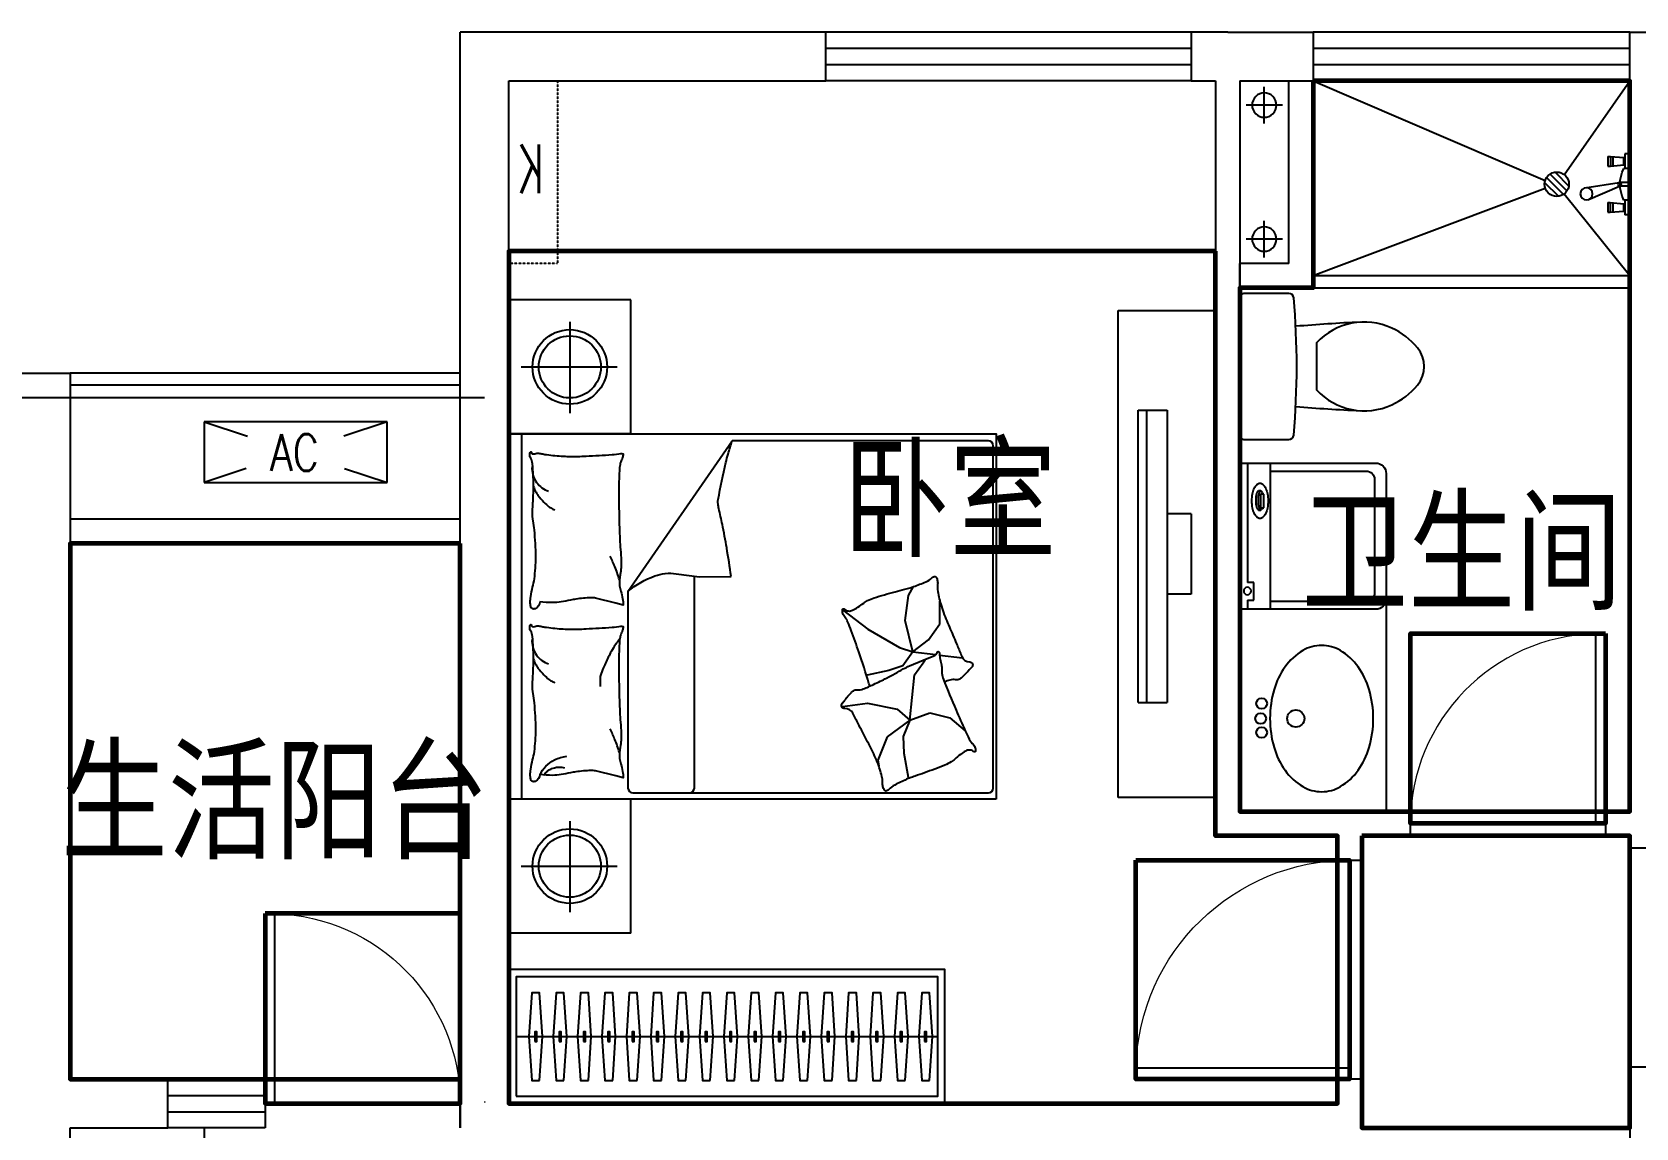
# Model space of a CAD drawing. Extents: x 4672755 to 4700405, y -995504 to -977404.
# Drawn here: x 4690049 to 4696630, y -981904 to -977404 of the extents above; entities that cross this region are included whole.
import ezdxf
from ezdxf.enums import TextEntityAlignment as Align

# ---------------------------------------------------------------- set-up
doc = ezdxf.new("R2010")
doc.units = 0
doc.header["$MEASUREMENT"] = 0
doc.linetypes.add('DASH', pattern=[0.35, 0.25, -0.1])
doc.layers.get('0').update_dxf_attribs({"linetype": 'CONTINUOUS'})
for name, color, linetype in [('BATH', 8, 'CONTINUOUS'), ('c厨卫示意', 6, 'CONTINUOUS'), ('Furniture(家具)', 8, 'CONTINUOUS'), ('j家具示意', 8, 'CONTINUOUS'), ('KTIAO', 124, 'CONTINUOUS'), ('WALL', 2, 'CONTINUOUS'), ('WINDOW', 4, 'CONTINUOUS'), ('WINDOW_TEXT', 7, 'CONTINUOUS'), ('家具', 8, 'CONTINUOUS'), ('家具示意', 8, 'CONTINUOUS'), ('建筑轮廓线', 2, 'CONTINUOUS'), ('空调示意', 40, 'CONTINUOUS')]:
    doc.layers.add(name, color=color, linetype=linetype)
for name, color, linetype, lineweight in [('GT_卧室', 1, 'CONTINUOUS', 60), ('GT_卫生间', 5, 'CONTINUOUS', 60), ('GT_过道', 30, 'CONTINUOUS', 60), ('GT_门', 245, 'CONTINUOUS', 60), ('GT_阳台', 6, 'CONTINUOUS', 60), ('文字标注', 121, 'CONTINUOUS', 0)]:
    doc.layers.add(name, color=color, linetype=linetype, lineweight=lineweight)
doc.styles.add('-黑体', font='simhei.ttf', dxfattribs={"width": 0.8})
doc.styles.add('DIM_FONT', font='SIMPLEX.shx', dxfattribs={"width": 0.8})
doc.styles.add('HZ', font='txt', dxfattribs={"bigfont": 'hztxt'})
doc.styles.add('SIMPLEX', font='SIMPLEX.SHX')

# ---------------------------------------------------------------- blocks, each defined once
blk = doc.blocks.new('A$C67BD35B0')
at = {"layer": '空调示意'}
for p, q in [((750, 250), (0, 250)), ((0, 250), (0, 0)), ((0, 250), (176.8, 191.1)), ((750, 250), (573.2, 191.1)), ((750, 0), (750, 250)), ((172.2, 57.4), (0, 0)), ((0, 0), (750, 0)), ((575.5, 58.2), (750, 0))]:
    blk.add_line(p, q, dxfattribs=at)
at = {"layer": '空调示意', "style": 'HZ', "width": 0.8}
blk.add_text('AC', height=150, dxfattribs=at).set_placement((269.8, 48.3))
at = {"layer": '空调示意', "style": 'DIM_FONT', "width": 0.6, "flags": 9}
for tag in ['XSIZE', 'YSIZE']:
    blk.add_attdef(tag, (0, 0), '', height=0.5, rotation=0, dxfattribs=at)
blk = doc.blocks.new('A$C04A21AEC')
at = {"layer": '家具示意'}
for p, q in [((500, 550), (0, 550)), ((0, 550), (0, 0)), ((500, 0), (500, 550)), ((250, 459.6), (250, 85.7)), ((50.4, 275), (444.8, 275)), ((500, 0), (0, 0))]:
    blk.add_line(p, q, dxfattribs=at)
for radius in [153, 127.5]:
    blk.add_circle((250, 275), radius, dxfattribs=at)
blk = doc.blocks.new('A$C249E5B17')
at = {"layer": 'j家具示意'}
for p, q in [((52.9, 0), (52.9, 1500)), ((489, 853.5), (916.4, 1471.6)), ((1968.3, 1471.6), (916.4, 1471.6)), ((1988.3, 45.8), (1988.3, 1451.6)), ((761.6, 45.8), (761.6, 915.3)), ((1640.8, 836.8), (1660.8, 872.8)), ((489, 853.5), (489, 45.8)), ((1626.9, 734), (1640.8, 836.8)), ((1769.2, 720.1), (1769.2, 813)), ((1368.9, 777.6), (1472.9, 698.4)), ((1658.5, 605.5), (1626.9, 734)), ((1472.9, 698.4), (1603.2, 623.3)), ((1721.8, 654.9), (1769.2, 720.1)), ((1603.2, 623.3), (1658.5, 605.5)), ((1658.5, 605.5), (1617.1, 548.2)), ((1658.5, 605.5), (1721.8, 654.9)), ((1658.5, 605.5), (1752.7, 593.7)), ((1559.8, 528.4), (1470.9, 508.6)), ((1617.1, 548.2), (1559.8, 528.4)), ((1664.4, 510), (1700.5, 559.9)), ((1700.5, 559.9), (1709.1, 572)), ((1767.4, 591.9), (1862, 580)), ((1645.5, 324.3), (1664.4, 510)), ((1368.8, 381), (1471.9, 394.8)), ((1471.9, 394.8), (1594, 369)), ((1594, 369), (1645.5, 324.3)), ((1645.5, 324.3), (1728, 355.2)), ((1728, 355.2), (1810.5, 334.6)), ((1810.5, 334.6), (1873.1, 281)), ((1645.5, 324.3), (1552.7, 255.4)), ((1645.5, 324.3), (1618, 257.2)), ((1552.7, 255.4), (1514.9, 160.8)), ((1618, 257.2), (1621.5, 188.4)), ((1514.9, 160.8), (1518.3, 136.8)), ((1621.5, 188.4), (1638.6, 90.3)), ((1638.6, 90.3), (1645.1, 87)), ((509, 25.8), (1968.3, 25.8))]:
    blk.add_line(p, q, dxfattribs=at)
blk.add_lwpolyline([(2000.5, 0), (0.5, 0), (0.5, 1500), (2000.5, 1500)], close=True, dxfattribs=at)
for points in [[(912.2, 914.1, 0.007867), (894.4, 1031.7, 0.009508), (876.4, 1128.5, 0.006616), (862, 1193.5, -0.023828), (858.7, 1211.7, -0.080713), (859.2, 1230.3, -0.009591), (891.1, 1382.9, -0.013133), (899.7, 1416.4, -0.007859), (916.4, 1471.6)], [(127.3, 810.2, -0.263368), (108.5, 782.3, -0.494818), (89.8, 791.4, -0.049225), (88, 809.1, -0.036831), (89.8, 832.8, -0.031893), (97.9, 870.7, 0.035782), (104.9, 904.6, 0.032941), (110.8, 994.3, 0.026564), (104.9, 1105.5, 0.017905), (99.5, 1143, -0.033397), (97.3, 1163.3, -0.03204), (98, 1200.3, 0.018442), (101, 1264.7, 0.010837), (100.3, 1329.4, 0.014624), (97.3, 1377.3, 0.111249), (90, 1399.9, -0.153708), (86, 1416.8, -0.076444), (87.7, 1424.2, -0.215512), (89.8, 1426.2, -0.585858), (92.8, 1423.5, 0.363489), (95.4, 1418.6, 0.191716), (106.9, 1418.6, -0.129675), (123.5, 1420.5, -0.01735), (140.3, 1417.5, 0.019326), (155.4, 1414.9, 0.018818), (223.8, 1408.3, 0.021828), (283.1, 1407.4, 0.006204), (316.9, 1408.8, 0.001963), (423.8, 1414.9, 0.028341), (459.9, 1419.2, -0.117014), (468.8, 1418.6, -0.36606), (469.8, 1417.2, -0.03973), (467, 1403.6, -0.048309), (461.5, 1389.9, 0.062981), (457.6, 1379.2, 0.04058), (454.2, 1355.8, 0.014345), (451.9, 1289.1, 0.005484), (452.7, 1163.6, 0.007153), (455.7, 1067.5, 0.008762), (458.4, 1024.9, -0.008153), (461.3, 979.2, -0.06251), (456.9, 922.1, 0.078669), (454.9, 876.5, 0.047825), (459.6, 854.1, -0.034494), (467, 823.4, -0.023571), (470, 798, -0.510228), (468.8, 797.1), (438.8, 804.6), (356.2, 825.2, 0.073041), (336.7, 827.2, 0.023305), (275.5, 821.5, 0.018299), (252.7, 817.4, -0.01097), (214.7, 810.1, -0.042281), (180.4, 807.2, -0.027201), (127, 810.1)], [(95.4, 1366.1, 0.088153), (98.9, 1331.5, 0.088153), (114.2, 1300.3, 0.077547), (135.8, 1278.7, 0.077547), (162.9, 1264.7)], [(101.1, 1284.1, 0.027842), (111.7, 1260.3, 0.048685), (119.8, 1247.8, 0.023666), (144.1, 1219.8, 0.031223), (164.8, 1200.8, 0.046801), (172.5, 1195.7, 0.023191), (189.2, 1187.7)], [(454.2, 900.6, 0.009729), (445.1, 927.9, 0.009729), (435.1, 954.8, 0.007971), (426, 976.6, 0.007971), (416.3, 998)], [(489, 853.5, -0.085272), (599.1, 916.8, -0.124044), (686.7, 926), (782.1, 912.4), (912.2, 914.1)], [(1480.9, 464, 0.025626), (1478.1, 475.6, 0.0108), (1436.5, 604.9, 0.00456), (1405.3, 692.4, 0.01125), (1391.5, 727.5, 0.069394), (1380.4, 746.3, -0.079756), (1371, 762.9, -0.106399), (1368.9, 777.6, -0.328642), (1372.3, 781.6, -0.299547), (1378.8, 779.2, 0.189917), (1387.6, 773.7, 0.033518), (1397.9, 772.5, 0.075627), (1402.5, 773, 0.053489), (1410.3, 776, 0.017838), (1432.3, 788.1, 0.038394), (1456.6, 805.3, -0.059529), (1472.7, 815.7, -0.035943), (1498.9, 826.3, -0.011245), (1585.2, 851.9, -0.006203), (1624.8, 862.2, 0.010783), (1647.5, 868.3, 0.019485), (1660.8, 872.8, 0.005062), (1711, 892.4, 0.101392), (1736.3, 909.1, -0.223768), (1749.7, 914, -0.25558), (1754.3, 910.9, -0.081563), (1759.4, 895.2, -0.071805), (1759.5, 878.1, 0.069985), (1759.6, 860.5, 0.03546), (1772.6, 801, 0.029432), (1797.3, 732, 0.001554), (1811.7, 698.6, -0.00152), (1826.3, 664.5, -0.004735), (1841, 629.3, 0.00382), (1859.1, 585.5, 0.296001), (1891.4, 563.6, -0.649774), (1900.4, 542.2, -0.02319), (1895.8, 537.7, 0.0288), (1892.1, 534, 0.005727), (1886.3, 527.4, -0.004358), (1878.7, 518.8, -0.027528), (1861.9, 501.8, -0.046214), (1850.4, 493.2, -0.194121), (1833.7, 490.4, 0.133719), (1809.7, 489.3, 0.005779), (1787.7, 481.8, 0.008882)], [(127.3, 101, -0.263368), (108.5, 73, -0.494818), (89.8, 82.2, -0.049225), (88, 99.9, -0.036831), (89.8, 123.5, -0.031893), (97.9, 161.5, 0.035782), (104.9, 195.4, 0.032941), (110.8, 285.1, 0.026564), (104.9, 396.3, 0.017905), (99.5, 433.8, -0.033397), (97.3, 454, -0.03204), (98, 491.1, 0.018442), (101, 555.4, 0.010837), (100.3, 620.2, 0.014624), (97.3, 668.1, 0.111249), (90, 690.6, -0.153708), (86, 707.5, -0.076444), (87.7, 715, -0.215512), (89.8, 716.9, -0.585858), (92.8, 714.3, 0.363489), (95.4, 709.4, 0.191716), (106.9, 709.4, -0.129675), (123.5, 711.3, -0.01735), (140.3, 708.3, 0.019326), (155.4, 705.7, 0.018818), (223.8, 699, 0.021828), (283.1, 698.1, 0.006204), (316.9, 699.5, 0.001963), (423.8, 705.7, 0.028341), (459.9, 709.9, -0.117014), (468.8, 709.4, -0.36606), (469.8, 708, -0.03973), (467, 694.4, -0.048309), (461.5, 680.6, 0.062981), (457.6, 670, 0.04058), (454.2, 646.6, 0.014345), (451.9, 579.8, 0.005484), (452.7, 454.4, 0.007153), (455.7, 358.2, 0.008762), (458.4, 315.7, -0.008153), (461.3, 270, -0.06251), (456.9, 212.9, 0.078669), (454.9, 167.3, 0.047825), (459.6, 144.9, -0.034494), (467, 114.1, -0.023571), (470, 88.8, -0.510228), (468.8, 87.8), (438.8, 95.3), (356.2, 116, 0.073041), (336.7, 118, 0.023305), (275.5, 112.2, 0.018299), (252.7, 108.2, -0.01097), (214.7, 100.8, -0.042281), (180.4, 97.9, -0.027201), (127, 100.8)], [(455.7, 660.6, 0.016108), (429.5, 621.7, 0.024599), (414.4, 594.9, 0.009477), (391.1, 545.8, 0.015937), (378.8, 516, 0.072521), (375.2, 499.6, 0.033339), (375, 463.4)], [(95.4, 656.8, 0.088153), (98.9, 622.3, 0.088153), (114.2, 591.1, 0.077547), (135.8, 569.5, 0.077547), (162.9, 555.4)], [(101.1, 574.8, 0.027842), (111.7, 551.1, 0.048685), (119.8, 538.5, 0.023666), (144.1, 510.6, 0.031223), (164.8, 491.6, 0.046801), (172.5, 486.5, 0.023191), (189.2, 478.4)], [(454.2, 191.4, 0.009729), (445.1, 218.7, 0.009729), (435.1, 245.6, 0.007971), (426, 267.3, 0.007971), (416.3, 288.8)], [(127.3, 100.8, -0.077379), (152.6, 135.6, -0.077379), (187.3, 161.1, -0.047525), (212, 171, -0.047525), (238, 176.1)], [(143.3, 99.3, -0.05369), (156.3, 113.5, -0.070312), (168.6, 121.6, -0.015448), (177.1, 125.4, -0.013244), (187.3, 129.1, -0.082127), (205.4, 132.1, -0.064164), (228.6, 129.1)]]:
    blk.add_lwpolyline(points, format="xyb", dxfattribs=at)
blk.add_lwpolyline([(1583.7, 58.1, 0.101392), (1559.7, 39.5, -0.223768), (1546.7, 33.6, -0.25558), (1541.9, 36.4, -0.081563), (1535.6, 51.6, -0.071805), (1534.2, 68.7, 0.069985), (1532.7, 86.2, 0.03546), (1515.3, 144.5, 0.029432), (1485.3, 211.5, 0.001554), (1468.4, 243.6, -0.00152), (1451.2, 276.5, -0.004735), (1433.9, 310.5, 0.00382), (1412.5, 352.7, 0.296001), (1378.6, 372.1, -0.649774), (1368, 392.8, -0.02319), (1372.2, 397.6, 0.0288), (1375.6, 401.6, 0.005727), (1380.9, 408.6, -0.004358), (1387.8, 417.8, -0.027528), (1403.3, 436, -0.046214), (1414, 445.5, -0.194121), (1430.5, 449.5, 0.133719), (1454.3, 452.5, 0.011505), (1496.7, 471.2, 0.008882), (1550.5, 497.5, 0.012426), (1618.9, 534.6, -0.033612), (1644.7, 547.3), (1701, 570.3), (1744.5, 588.1, 0.224341), (1757.8, 602.6, -0.722772), (1766.6, 602.8, -0.103513), (1767.1, 599, 0.053465), (1767.4, 591.8, 0.030109), (1772, 568.7, -0.031436), (1776.4, 546.6, -0.05324), (1776.9, 531.5, 0.05518), (1777.3, 516.9, 0.056271), (1783.9, 491.6, 0.0108), (1835.3, 365.9, 0.00456), (1873.1, 281, 0.01125), (1889.5, 247.1, 0.069394), (1902.1, 229.2, -0.079756), (1912.7, 213.3, -0.106399), (1915.9, 198.9, -0.328642), (1912.9, 194.6, -0.299547), (1906.2, 196.5, 0.189917), (1897, 201.3, 0.033518), (1886.7, 201.7, 0.075627), (1882.1, 200.8, 0.053489), (1874.5, 197.3, 0.017838), (1853.5, 183.5, 0.038394), (1830.7, 164.5, -0.059529), (1815.4, 152.9, -0.035943), (1790.1, 140.3, -0.011245), (1705.9, 108.1, -0.006203), (1667.3, 94.9, 0.010783), (1645.1, 87, 0.019485), (1632.2, 81.6, 0.005062)], format="xyb", close=True, dxfattribs=at)
for centre, start, end in [((1968.3, 1451.6), 0, 90), ((509, 45.8), 180, 270), ((741.6, 45.8), 270, 0), ((1968.3, 45.8), 270, 0)]:
    blk.add_arc(centre, 20, start, end, dxfattribs=at)
at = {"layer": 'j家具示意', "style": 'DIM_FONT', "width": 0.8, "flags": 9}
for tag in ['XSIZE', 'YSIZE']:
    blk.add_attdef(tag, (0.5, 0), '', height=0.5, rotation=90, dxfattribs=at)
blk = doc.blocks.new('A$C42A94E56')
at = {"layer": 'KTIAO', "linetype": 'DASH', "ltscale": 0.5}
for p, q in [((749.7, 199.9), (0, 199.9)), ((0, 199.9), (0, 0)), ((749.7, 0), (749.7, 199.9)), ((0, 0), (749.7, 0))]:
    blk.add_line(p, q, dxfattribs=at)
at = {"layer": 'KTIAO', "linetype": 'DASH', "ltscale": 0.5, "style": 'HZ', "width": 0.6}
blk.add_text('K', height=200, rotation=90, dxfattribs=at).set_placement((461.4, 57.2))
blk = doc.blocks.new('A$C322E7435')
at = {"layer": 'BATH'}
for p, q in [((0, 0), (0, 600.5)), ((556.7, 600.5), (0, 600.5)), ((31.2, 563.4), (31.2, 600.5)), ((125.9, 600.5), (125.9, 0)), ((30.5, 563.4), (57.1, 563.4)), ((57.1, 563.4), (57.1, 491.1)), ((125.5, 567.6), (517.7, 567.6)), ((552.5, 67.6), (552.5, 532.8)), ((600.2, 43.5), (600.2, 556.9)), ((57.1, 491.1), (30.5, 491.1)), ((31.2, 0), (31.2, 491.1)), ((75.6, 193.2), (85.8, 193.1)), ((83.8, 127.8), (83.8, 184.1)), ((83.8, 184.1), (98.3, 184.1)), ((98.3, 184.1), (98.3, 127.8)), ((76.6, 113.3), (85.8, 113.3)), ((98.3, 127.8), (83.8, 127.8)), ((0, 0), (556.7, 0)), ((125.5, 32.8), (517.7, 32.8))]:
    blk.add_line(p, q, dxfattribs=at)
blk.add_circle((30.5, 525.3), 15.2, dxfattribs=at)
for centre, radius, start, end in [((556.7, 556.9), 43.5, 0, 90), ((517.7, 532.8), 34.8, 0, 90), ((144.3, 167), 94.4, 155.26547, 169.19672), ((105.9, 184.7), 52.1, 131.95989, 155.26547), ((82.2, 211.2), 16.6, 90, 131.95989), ((82.2, 211.2), 16.6, 48.04011, 90), ((58.4, 184.7), 52.1, 24.73453, 48.04011), ((20, 167), 94.4, 10.80328, 24.73453), ((205.5, 155.4), 156.7, 169.19672, 180), ((205.5, 155.4), 156.7, 180, 190.80328), ((220.8, 153.2), 154.4, 173.90173, 180), ((220.8, 153.2), 154.4, 180, 186.09827), ((148.9, 160.9), 82.1, 165.53687, 173.90173), ((148.9, 145.5), 82.1, 186.09827, 194.46313), ((104.1, 172.4), 36, 148.08944, 165.53687), ((76.6, 189.6), 3.51, 90, 148.08944), ((229.9, 153.2), 154.4, 173.90173, 180), ((229.9, 153.2), 154.4, 180, 186.09827), ((158, 160.9), 82.1, 165.53687, 173.90173), ((158, 145.5), 82.1, 186.09827, 194.46313), ((76.6, 189.6), 3.51, 72.05456, 90), ((113.3, 172.4), 36, 148.08944, 165.53687), ((85.8, 189.6), 3.51, 90, 148.08944), ((85.8, 189.6), 3.51, 31.91056, 90), ((58.2, 172.4), 36, 18.91551, 31.91056), ((-41.1, 155.4), 156.7, 0, 10.80328), ((-41.1, 155.4), 156.7, 349.19672, 0), ((144.3, 143.7), 94.4, 190.80328, 204.73453), ((105.9, 126), 52.1, 204.73453, 228.04011), ((104.1, 134), 36, 194.46313, 211.91056), ((82.2, 99.6), 16.6, 228.04011, 270), ((76.6, 116.8), 3.51, 211.91056, 270), ((113.3, 134), 36, 194.46313, 211.91056), ((82.2, 99.6), 16.6, 270, 311.95989), ((85.8, 116.8), 3.51, 211.91056, 270), ((85.8, 116.8), 3.51, 270, 328.08944), ((58.2, 134), 36, 328.08944, 345.53687), ((13.5, 145.5), 82.1, 345.53687, 347.53895), ((58.4, 126), 52.1, 311.95989, 335.26547), ((20, 143.7), 94.4, 335.26547, 349.19672), ((517.7, 67.6), 34.8, 270, 0), ((556.7, 43.5), 43.5, 270, 0)]:
    blk.add_arc(centre, radius, start, end, dxfattribs=at)
blk = doc.blocks.new('_E12QMA')
for centre, radius in [((-57.4, -41.7), 22.1), ((0, -37.5), 22.1), ((61.8, -41.7), 22.1), ((0, -181.7), 35.3)]:
    blk.add_circle(centre, radius)
for centre, radius, start, end in [((-30.5, -395.5), 315.5, 106.29491, 125.21186), ((0, -499.9), 424.2, 90, 106.29491), ((0, -499.9), 424.2, 73.70509, 90), ((30.5, -395.5), 315.5, 54.78814, 73.70509), ((-77.1, -329.5), 234.6, 125.21186, 149.59017), ((77.1, -329.5), 234.6, 30.40983, 54.78814), ((-148.3, -287.7), 152.1, 149.59017, 180), ((148.3, -287.7), 152.1, 360, 390.40983), ((-148.3, -287.7), 152.1, 180, 210.40983), ((148.3, -287.7), 152.1, 329.59017, 360), ((-77.1, -245.9), 234.6, 210.40983, 234.78814), ((77.1, -245.9), 234.6, 305.21186, 329.59017), ((-30.5, -179.8), 315.5, 234.78814, 253.70509), ((30.5, -179.8), 315.5, 286.29491, 305.21186), ((0, -75.5), 424.2, 253.70509, 270), ((0, -75.5), 424.2, 270, 286.29491)]:
    blk.add_arc(centre, radius, start, end)
at = {"style": 'DIM_FONT', "width": 0.8, "flags": 9}
for tag in ['YSIZE', 'XSIZE']:
    blk.add_attdef(tag, (0, 0), '', height=0.5, dxfattribs=at)
blk = doc.blocks.new('TP6')
blk.add_lwpolyline([(20, -300), (200.8, -300, 0.388903), (220.7, -281.7, 0.043619), (220.7, 281.7, 0.388903), (200.8, 300), (20, 300, 0.414214), (0, 280), (0, -280, 0.414214), (20, -300, 0.414214)], format="xyb")
blk.add_lwpolyline([(623.4, 157.5, 0.325454), (314.1, 96.3), (314.1, -96.3, 0.325454), (623.4, -157.5, 0.11195), (728.4, -76.5, 0.35994), (728.4, 76.5, 0.11195)], format="xyb", close=True)
for centre, start, end in [((821.6, -7004.3), 92.61819, 94.72691), ((821.6, 7004.3), 265.27309, 267.38181)]:
    blk.add_arc(centre, 7193.5, start, end)
blk = doc.blocks.new('A$C30ED2286')
at = {"layer": 'BATH'}
for p, q in [((0.1, 850), (1300.1, 850)), ((269.4, 464.4), (0.1, 850)), ((0.1, 0), (0.1, 850)), ((1300.1, 850), (347.5, 440.8)), ((1300.1, 0), (1300.1, 850)), ((0, 550), (20, 550)), ((0, 550), (0.1, 300)), ((20, 550), (20, 490)), ((80, 539.6), (25, 535)), ((25, 505), (25, 535)), ((25, 535), (25, 505)), ((70, 539.6), (70, 500)), ((90, 539.6), (80, 539.6)), ((80, 539.6), (80, 500)), ((90, 539.6), (90, 500)), ((0, 490), (25, 490)), ((80, 500), (25, 505)), ((90, 500), (80, 500)), ((307.1, 474.5), (250.6, 417.9)), ((327.6, 466.7), (258.3, 397.4)), ((0.1, 432.4), (42.3, 432.5)), ((0.1, 417.4), (42.3, 417.5)), ((172.8, 361.6), (42.3, 417.5)), ((184.6, 410.2), (44.1, 432.2)), ((167.6, 407.8), (167.6, 407.8)), ((341.8, 452.5), (272.5, 383.3)), ((349.6, 432), (293, 375.5)), ((1300.1, 50), (347.5, 409.2)), ((269.3, 385.5), (0.1, 50)), ((0.1, 360), (25.1, 360)), ((20.1, 360), (20.1, 300)), ((80.1, 349.6), (25.1, 345)), ((25.1, 345), (25.1, 315)), ((25.1, 315), (25.1, 345)), ((70.1, 349.6), (70.1, 310)), ((80.1, 349.6), (80.1, 310)), ((90.1, 349.6), (80.1, 349.6)), ((90.1, 349.6), (90.1, 310)), ((0.1, 300), (20.1, 300)), ((80.1, 310), (25.1, 315)), ((90.1, 310), (80.1, 310)), ((1300.1, 50), (0.1, 50)), ((1300.1, 0), (0.1, 0))]:
    blk.add_line(p, q, dxfattribs=at)
for centre, radius in [((42.3, 425), 7.5), ((178.3, 386), 25)]:
    blk.add_circle(centre, radius, dxfattribs=at)
blk.add_arc((-108.3, 425), 148.3, 334.037, 26.01547, dxfattribs=at)
at = {"layer": 'BATH', "extrusion": (0, 0, -1)}
blk.add_ellipse((300.1, 425), major_axis=(35.4, -35.4), ratio=1, dxfattribs=at)
blk = doc.blocks.new('A$C425F69B9')
at = {"layer": 'c厨卫示意', "color": 6}
for p, q in [((75, 0), (75, 150)), ((0, 75), (150, 75))]:
    blk.add_line(p, q, dxfattribs=at)
blk.add_ellipse((75, 75), major_axis=(35.4, 35.4), ratio=1, start_param=6.283185307179584, end_param=12.56637061435917, dxfattribs=at)
blk = doc.blocks.new('电视2')
at = {"layer": 'Furniture(家具)'}
for p, q in [((0, -400), (0, 0)), ((0, 0), (2000, 0)), ((2000, 0), (2000, -400)), ((1590.2, -116.3), (390.2, -116.3)), ((2000, -400), (0, -400))]:
    blk.add_line(p, q, dxfattribs=at)
at = {"layer": 'Furniture(家具)', "ltscale": 30}
for p, q in [((390.2, -82.1), (390.2, -201.7)), ((390.2, -82.1), (1590.2, -82.1)), ((1590.2, -82.1), (1590.2, -201.7)), ((1589.7, -201.7), (390.2, -201.7)), ((835, -300), (835, -201.7)), ((1165, -300), (1165, -201.7)), ((1165, -300), (835, -300))]:
    blk.add_line(p, q, dxfattribs=at)
blk = doc.blocks.new('*U25')
blk.add_line((-970, -275), (759.6, -275))
for points in [[(-1000, 0), (789.6, 0), (789.6, -550), (-1000, -550)], [(-970, -30), (759.6, -30), (759.6, -520), (-970, -520)]]:
    blk.add_lwpolyline(points, close=True)
at = {"elevation": 0}
for points in [[(-874, -95), (-862, -275), (-874, -455), (-906, -455), (-918, -275), (-906, -95)], [(-774, -95), (-762, -275), (-774, -455), (-806, -455), (-818, -275), (-806, -95)], [(-674, -95), (-662, -275), (-674, -455), (-706, -455), (-718, -275), (-706, -95)], [(-574, -95), (-562, -275), (-574, -455), (-606, -455), (-618, -275), (-606, -95)], [(-474, -95), (-462, -275), (-474, -455), (-506, -455), (-518, -275), (-506, -95)], [(-374, -95), (-362, -275), (-374, -455), (-406, -455), (-418, -275), (-406, -95)], [(-274, -95), (-262, -275), (-274, -455), (-306, -455), (-318, -275), (-306, -95)], [(-174, -95), (-162, -275), (-174, -455), (-206, -455), (-218, -275), (-206, -95)], [(-74, -95), (-62, -275), (-74, -455), (-106, -455), (-118, -275), (-106, -95)], [(26, -95), (38, -275), (26, -455), (-6, -455), (-18, -275), (-6, -95)], [(126, -95), (138, -275), (126, -455), (94, -455), (82, -275), (94, -95)], [(226, -95), (238, -275), (226, -455), (194, -455), (182, -275), (194, -95)], [(326, -95), (338, -275), (326, -455), (294, -455), (282, -275), (294, -95)], [(426, -95), (438, -275), (426, -455), (394, -455), (382, -275), (394, -95)], [(526, -95), (538, -275), (526, -455), (494, -455), (482, -275), (494, -95)], [(626, -95), (638, -275), (626, -455), (594, -455), (582, -275), (594, -95)], [(726, -95), (738, -275), (726, -455), (694, -455), (682, -275), (694, -95)]]:
    blk.add_lwpolyline(points, close=True, dxfattribs=at)
at = {"ltscale": 15, "elevation": 0}
for points in [[(-894, -255), (-886, -255), (-886, -295), (-894, -295)], [(-794, -255), (-786, -255), (-786, -295), (-794, -295)], [(-694, -255), (-686, -255), (-686, -295), (-694, -295)], [(-594, -255), (-586, -255), (-586, -295), (-594, -295)], [(-494, -255), (-486, -255), (-486, -295), (-494, -295)], [(-394, -255), (-386, -255), (-386, -295), (-394, -295)], [(-294, -255), (-286, -255), (-286, -295), (-294, -295)], [(-194, -255), (-186, -255), (-186, -295), (-194, -295)], [(-94, -255), (-86, -255), (-86, -295), (-94, -295)], [(6, -255), (14, -255), (14, -295), (6, -295)], [(106, -255), (114, -255), (114, -295), (106, -295)], [(206, -255), (214, -255), (214, -295), (206, -295)], [(306, -255), (314, -255), (314, -295), (306, -295)], [(406, -255), (414, -255), (414, -295), (406, -295)], [(506, -255), (514, -255), (514, -295), (506, -295)], [(606, -255), (614, -255), (614, -295), (606, -295)], [(706, -255), (714, -255), (714, -295), (706, -295)]]:
    blk.add_lwpolyline(points, close=True, dxfattribs=at)
blk = doc.blocks.new('_WBLK')
for p, q in [((-0.5, 0.5), (0.5, 0.5)), ((0.5, 0.1667), (-0.5, 0.1667)), ((0.5, -0.1667), (-0.5, -0.1667)), ((-0.5, -0.5), (0.5, -0.5))]:
    blk.add_line(p, q)
at = {"layer": 'WINDOW_TEXT', "style": 'SIMPLEX', "flags": 9}
blk.add_attdef('A', text='', height=1, dxfattribs=at).set_placement((0, 1.5), align=Align.MIDDLE)
blk = doc.blocks.new('$DorLib2D$00000001')
for p, q in [((0.45, 0.975), (0.5, 0.975)), ((0.45, 0), (0.45, 0.975)), ((0.5, 0), (0.5, 0.975)), ((0.5, 0), (0.45, 0))]:
    blk.add_line(p, q)
at = {"lineweight": 13}
blk.add_arc((0.475, 0), 0.975, 91.46928, 180, dxfattribs=at)
blk = doc.blocks.new('M_B0OPK')
for p, q in [((-0.5, 0.5), (0.5, 0.5)), ((0.5, 0.1667), (-0.5, 0.1667)), ((0.5, -0.1667), (-0.5, -0.1667)), ((-0.5, -0.5), (0.5, -0.5))]:
    blk.add_line(p, q)

msp = doc.modelspace()

# ---------------------------------------------------------------- linework, layer by layer
at = {"layer": 'BATH'}
for p, q in [((4695005.4, -979504.5), (4695005.4, -980604.5)), ((4695605.4, -979504.5), (4695605.4, -980604.5)), ((4690755.4, -981904.5), (4690755.4, -983754.5))]:
    msp.add_line(p, q, dxfattribs=at)
at = {"layer": 'GT_卧室'}
msp.add_lwpolyline([(4694905.4, -978304.5), (4692005.4, -978304.5), (4692005.4, -981804.5), (4695405.4, -981804.5), (4695405.4, -980704.5), (4694905.4, -980704.5), (4694905.4, -978304.5)], dxfattribs=at)
at = {"layer": 'GT_卫生间'}
msp.add_lwpolyline([(4695305.4, -977604.5), (4695305.4, -978454.5), (4695005.4, -978454.5), (4695005.4, -980604.5), (4696605.4, -980604.5), (4696605.4, -977604.5), (4695305.4, -977604.5)], dxfattribs=at)
at = {"layer": 'GT_过道'}
msp.add_lwpolyline([(4695505.4, -980704.5), (4695505.4, -981904.5), (4696605.4, -981904.5), (4696605.4, -980704.5), (4695505.4, -980704.5)], dxfattribs=at)
at = {"layer": 'GT_门'}
for points in [[(4696505.4, -979874.5), (4696505.4, -980654.5), (4695705.4, -980654.5), (4695705.4, -979874.5), (4696505.4, -979874.5)], [(4694577.9, -980804.5), (4695455.4, -980804.5), (4695455.4, -981704.5), (4694578.2, -981704.5), (4694578.2, -980804.5)], [(4691005.4, -981024.5), (4691005.4, -981804.5), (4691805.4, -981804.5), (4691805.4, -981024.5), (4691005.4, -981024.5)]]:
    msp.add_lwpolyline(points, dxfattribs=at)
at = {"layer": 'GT_阳台'}
msp.add_lwpolyline([(4691805.4, -979504.5), (4690205.4, -979504.5), (4690205.4, -981704.5), (4691805.4, -981704.5), (4691805.4, -979504.5)], dxfattribs=at)
at = {"layer": 'WALL'}
for p, q in [((4693305.4, -977404.5), (4691805.4, -977404.5)), ((4691805.4, -981704.5), (4691805.4, -977404.5)), ((4693305.4, -977604.5), (4693305.4, -977404.5)), ((4694955.4, -977404.5), (4694805.4, -977404.5)), ((4694805.4, -977404.5), (4694805.4, -977604.5)), ((4694955.4, -977404.5), (4695305.4, -977404.5)), ((4695305.4, -977404.5), (4695305.4, -977604.5)), ((4696605.4, -978204.5), (4696605.4, -977404.5)), ((4696605.4, -977404.5), (4696805.4, -977404.5)), ((4692005.4, -977604.5), (4693305.4, -977604.5)), ((4692005.4, -981804.5), (4692005.4, -977604.5)), ((4694805.4, -977604.5), (4694905.4, -977604.5)), ((4694905.4, -977604.5), (4694905.4, -980704.5)), ((4695005.4, -977604.5), (4695305.4, -977604.5)), ((4695005.4, -977604.5), (4695005.4, -980604.5)), ((4695205.4, -978354.5), (4695205.4, -977604.5)), ((4695205.4, -977604.5), (4695305.4, -977604.5)), ((4695305.4, -978454.5), (4695305.4, -977604.5)), ((4695305.4, -978454.5), (4695305.4, -977604.5)), ((4696605.4, -980604.5), (4696605.4, -978204.5)), ((4695205.4, -978354.5), (4695005.4, -978354.5)), ((4695005.4, -978454.5), (4695005.4, -978354.5)), ((4695305.4, -978454.5), (4695005.4, -978454.5)), ((4687905.4, -978804.5), (4690205.4, -978804.5)), ((4691805.4, -978804.5), (4690205.4, -978804.5)), ((4690205.4, -978804.5), (4690205.4, -981704.5)), ((4691805.4, -978854.5), (4690205.4, -978854.5)), ((4691805.4, -979404.5), (4690205.4, -979404.5)), ((4691805.4, -979504.5), (4690205.4, -979504.5)), ((4695455.4, -980604.5), (4695005.4, -980604.5)), ((4695705.4, -980604.5), (4695455.4, -980604.5)), ((4695705.4, -980704.5), (4695705.4, -980604.5)), ((4696605.4, -980604.5), (4696505.4, -980604.5)), ((4696505.4, -980604.5), (4696505.4, -980704.5)), ((4695405.4, -980704.5), (4694905.4, -980704.5)), ((4695405.4, -980704.5), (4695405.4, -980804.5)), ((4695505.4, -980804.5), (4695505.4, -980704.5)), ((4695505.4, -980704.5), (4695705.4, -980704.5)), ((4696505.4, -980704.5), (4696605.4, -980704.5)), ((4696605.4, -980704.5), (4696605.4, -980754.5)), ((4696605.4, -980754.5), (4696705.4, -980754.5)), ((4695405.4, -980804.5), (4695505.4, -980804.5)), ((4696705.4, -981654.5), (4696605.4, -981654.5)), ((4696605.4, -981654.5), (4696605.4, -981804.5)), ((4690605.4, -981704.5), (4690205.4, -981704.5)), ((4690605.4, -981904.5), (4690605.4, -981704.5)), ((4691805.4, -981904.5), (4691805.4, -981704.5)), ((4695505.4, -981704.5), (4695405.4, -981704.5)), ((4695405.4, -981704.5), (4695405.4, -981804.5)), ((4695505.4, -981904.5), (4695505.4, -981704.5)), ((4691805.4, -981804.5), (4691805.4, -981904.5)), ((4691805.4, -981804.5), (4691805.4, -981804.5)), ((4691805.4, -981804.5), (4691805.4, -981904.5)), ((4691908.6, -981798.8), (4691905.7, -981798.7)), ((4692005.4, -981804.5), (4692555.4, -981804.5)), ((4692555.4, -981804.5), (4695405.4, -981804.5)), ((4696605.4, -981804.5), (4696605.4, -981954.5)), ((4690205.4, -981904.5), (4690605.4, -981904.5)), ((4690205.4, -984304.5), (4690205.4, -981904.5))]:
    msp.add_line(p, q, dxfattribs=at)
at = {"layer": 'WINDOW'}
for p, q in [((4692005.4, -978304.5), (4694905.4, -978304.5)), ((4695705.4, -980604.5), (4696505.4, -980604.5)), ((4691005.4, -981704.5), (4691005.4, -981904.5)), ((4691005.4, -981704.5), (4691805.4, -981704.5))]:
    msp.add_line(p, q, dxfattribs=at)
at = {"layer": '建筑轮廓线'}
msp.add_line((4683055.4, -978904.5), (4691905.4, -978904.5), dxfattribs=at)

# ---------------------------------------------------------------- block references
at = {"xscale": -1, "rotation": 90}
msp.add_blockref('A$C42A94E56', (4692205.3, -977604.5), dxfattribs=at)
at = {"xscale": -1}
for name, p in [('A$C30ED2286', (4696605.5, -978454.5)), ('A$C425F69B9', (4695180.4, -977779.5)), ('A$C425F69B9', (4695180.4, -978329.5))]:
    msp.add_blockref(name, p, dxfattribs=at)
for name, p in [('A$C04A21AEC', (4692005.4, -979054.5)), ('A$C67BD35B0', (4690755.4, -979254.5)), ('A$C249E5B17', (4692004.9, -980554.5)), ('A$C04A21AEC', (4692005.4, -981104.5))]:
    msp.add_blockref(name, p)
at = {"layer": 'BATH'}
msp.add_blockref('TP6', (4695005.4, -978777.5), dxfattribs=at)
at = {"layer": 'BATH', "xscale": -1}
for name, p, rotation in [('A$C322E7435', (4695005.4, -979174.2), 180.0000141272858), ('*U25', (4693005.4, -981804.5), 180)]:
    msp.add_blockref(name, p, dxfattribs=dict(at, rotation=rotation))
at = {"layer": 'Furniture(家具)', "rotation": 90}
msp.add_blockref('电视2', (4694505.4, -980547.4), dxfattribs=at)
at = {"layer": 'WINDOW'}
for name, p, xscale, yscale, zscale, rotation in [('_WBLK', (4694055.4, -977504.5), -1500, 200.0000000819564, -1500, 4.3738e-12), ('M_B0OPK', (4695955.4, -977504.5), 1300, 199.9999999999418, 1300, 180), ('$DorLib2D$00000001', (4696105.4, -980654.5), -800, -800, -800, 180), ('$DorLib2D$00000001', (4695455.4, -981254.5), 900, -900, 900, 270), ('$DorLib2D$00000001', (4691405.4, -981804.5), -800, 800, -800, 3.7056e-12), ('_WBLK', (4690805.4, -981804.5), -400, -199.9999999998836, -400, 3.7056e-12)]:
    msp.add_blockref(name, p, dxfattribs=dict(at, xscale=xscale, yscale=yscale, zscale=zscale, rotation=rotation))
at = {"layer": '家具', "extrusion": (0, 0, -1), "xscale": -1, "zscale": -1, "rotation": 270}
msp.add_blockref('_E12QMA', (-4695052.9, -980223.3), dxfattribs=at)

# ---------------------------------------------------------------- texts
at = {"layer": '文字标注', "style": '-黑体', "width": 0.8}
for s, p in [('卧室', (4693374.5, -979519.6)), ('卫生间', (4695257.2, -979736.1)), ('生活阳台', (4690167, -980758.5))]:
    msp.add_text(s, height=402.26, dxfattribs=at).set_placement(p)

doc.saveas('drawing.dxf')
